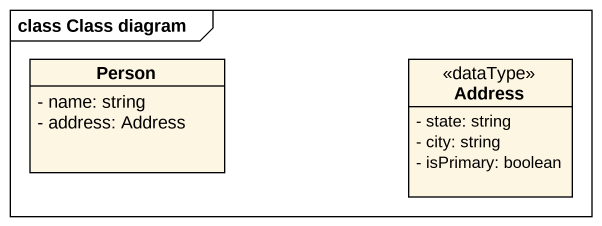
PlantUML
@startuml
mainframe class Class diagram
hide circle
hide empty members
skinparam classAttributeIconSize 0
class "Person" as Person_ {
  - name: string
  - address: Address
}
class Address <<dataType>> {
  - state: string
  - city: string
  - isPrimary: boolean
}
@enduml
